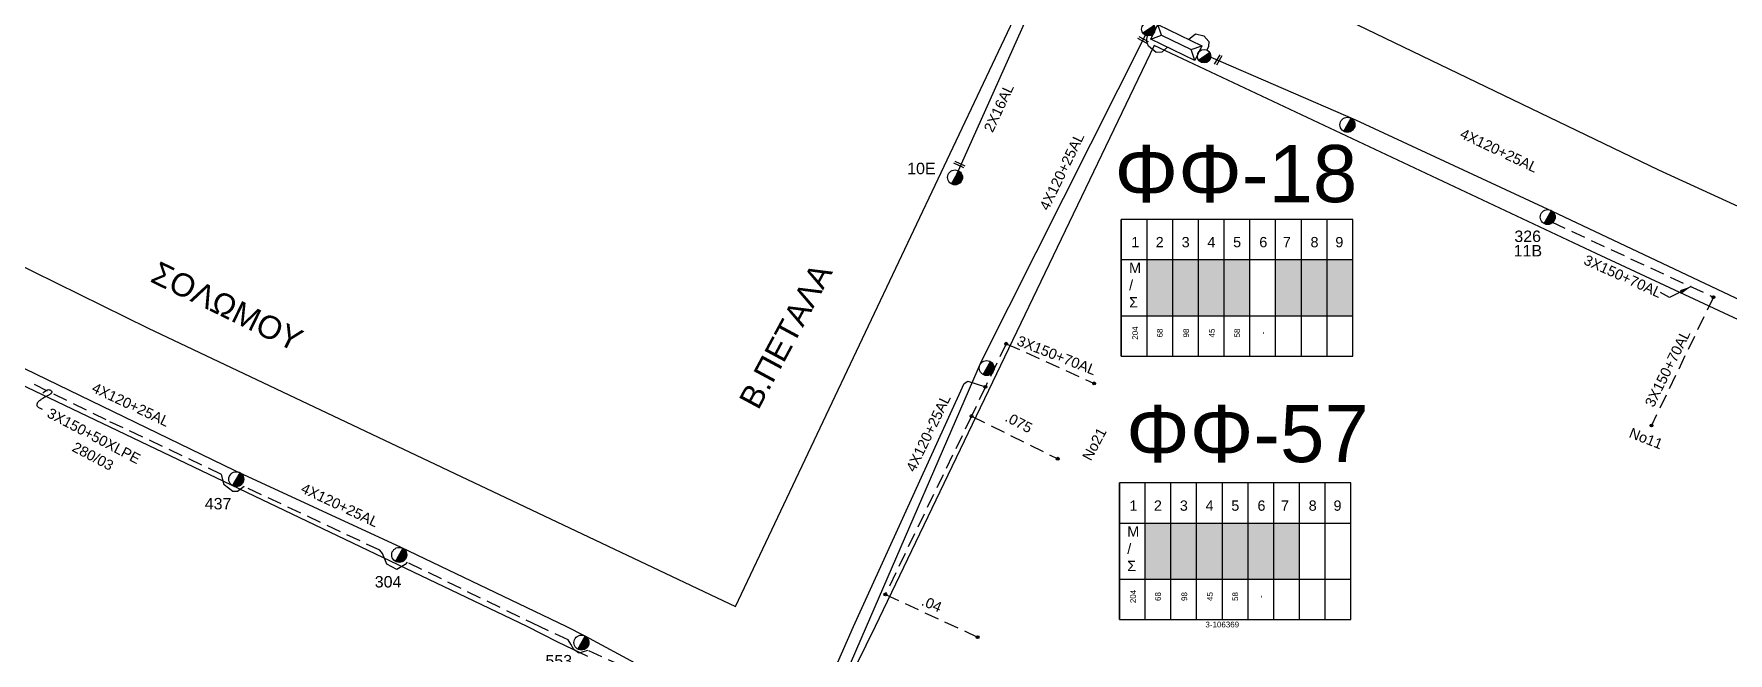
# Model space of a CAD drawing. Header units: millimetres. Extents: x 974 to 2037, y 106 to 580.
# Drawn here: x 1281.3 to 1429.5, y 228 to 282.1 of the extents above; entities that cross this region are included whole.
import ezdxf
from ezdxf.enums import TextEntityAlignment as Align

# ---------------------------------------------------------------- set-up
doc = ezdxf.new("R2010")
doc.units = ezdxf.units.MM
doc.linetypes.add('DASHED', pattern=[19.05, 12.7, -6.35])
for name, color, linetype in [('Άγνωστα', 7, 'Continuous'), ('Ασφαλειοκιβώτια Χ.Τ 9 αναχωρήσεων', 7, 'Continuous'), ('Γυμνά εναέρια ΧΤ (1Φ)   2x16AL', 7, 'Continuous'), ('Επιγραφές - Σχήματα', 7, 'Continuous'), ('Καλώδια ΧΤ   3x150+70AL', 7, 'DASHED'), ('Καλώδια ΧΤ   3x150AL+50XLPE', 7, 'DASHED'), ('Μηχανική τομή', 7, 'Continuous'), ('Στύλος ΦΜ', 7, 'Continuous'), ('Στύλος ΦΜ @ 1', 7, 'Continuous'), ('Συνδέσεις', 7, 'Continuous'), ('Συνεστραμμένα ΧΤ   4x120+25 AL', 7, 'SYN_LINE'), ('Υποσταθμός εναέριος 2 στύλων', 7, 'Continuous'), ('Υποσταθμός πόλεως', 7, 'Continuous'), ('Υπόβαθρο ΔΕΗ', 7, 'Continuous'), ('Υπόγεια Καλώδια Δικτύου ΧΤ   .04', 7, 'DASHED'), ('Υπόγεια καλώδια Δικτύου ΧΤ και Παρ. ΧΤ - 3X150+70 AL', 7, 'DASHED'), ('Υπόγεια καλώδια Παροχών ΧΤ   .075', 7, 'DASHED')]:
    doc.layers.add(name, color=color, linetype=linetype)
doc.styles.get("Standard").update_dxf_attribs({"font": 'arial.ttf'})
doc.linetypes.add('SYN_LINE', pattern='A,0.5,-0.0001,["/\\/\\/\\/",Standard,S=0.1,R=0,X=0,Y=-0.05],-0.25', length=0.7501)
doc.dimstyles.new('ISO-25', dxfattribs={"dimtxt": 2.5, "dimasz": 2.5, "dimexe": 1.25, "dimexo": 0.625, "dimtad": 1, "dimtxsty": 'Standard', "dimcen": 2.5, "dimadec": 0, "dimazin": 0, "dimtfac": 1, "dimtmove": 0, "dimatfit": 3, "dimfxl": 1, "dimarcsym": 0})

# ---------------------------------------------------------------- blocks, each defined once
blk = doc.blocks.new('ΥΠΟΣΤΑΘΜΟΣ ΕΝΑΕΡΙΟΣ ΕΠΙ 2 ΣΤΥΛΩΝ')
at = {"layer": 'Υποσταθμός εναέριος 2 στύλων', "linetype": 'Continuous'}
for points in [[(-11.97, -2.11, 0.574793), (-8.45, -0.07, 0.268822), (-9.64, 1.98)], [(9.68, -2.15, 0.574793), (13.19, -0.1, 0.268822), (12.01, 1.95)]]:
    blk.add_hatch(color=256, dxfattribs=at).paths.add_polyline_path(points)
for p, q in [((-11.97, -2.11), (-9.64, 1.98)), ((9.68, -2.15), (12.01, 1.95))]:
    blk.add_line(p, q, dxfattribs=at)
for centre in [(-10.81, -0.07), (10.84, -0.1)]:
    blk.add_circle(centre, 2.36, dxfattribs=at)
at = {"layer": 'Υποσταθμός πόλεως', "linetype": 'Continuous', "ltscale": 40}
blk.add_lwpolyline([(-8.57, 2.82), (8.57, 2.82), (8.57, -2.82), (-8.57, -2.82)], close=True, dxfattribs=at)
for points in [[(-5.75, 0), (-8.57, 2.82)], [(-8.57, -2.82), (-5.75, 0)], [(-5.75, 0), (5.75, 0)], [(5.75, 0), (8.57, 2.82)], [(8.57, -2.82), (5.75, 0)]]:
    blk.add_lwpolyline(points, dxfattribs=at)
at = {"layer": 'Υποσταθμός εναέριος 2 στύλων', "ltscale": 40, "flags": 1}
for tag, p in [('ΜΕΤΑΣΧΗΜΑΤΙΣΜΟΣ', (14.09, 2.51)), ('ΙΣΧΥΣ', (14.07, -0.28)), ('ΑΡΙΘΜΟΣ', (14.19, -3))]:
    blk.add_attdef(tag, p, '', height=1.8, dxfattribs=at)
blk = doc.blocks.new('ΥΠΑΡΧΩΝ ΤΣΙΜΕΝΤΕΝΙΟΣ ΣΤΥΛΟΣ')
at = {"layer": 'Στύλος ΦΜ'}
blk.add_hatch(color=256, dxfattribs=at).paths.add_polyline_path([(-1.29, -2.28, 0.574793), (2.62, 0, 0.268822), (1.3, 2.27)])
blk.add_line((-1.29, -2.28), (1.3, 2.27), dxfattribs=at)
blk.add_circle((0, 0), 2.62, dxfattribs=at)
at = {"layer": 'Στύλος ΦΜ', "flags": 4}
for tag, p in [('ΑΡΙΘΜΟΣ', (-4.68, 8.05)), ('ΤΥΠΟΣ', (-4.91, 3.03))]:
    blk.add_attdef(tag, p, '', height=4, dxfattribs=at)
blk = doc.blocks.new('_ΣΥΝΔΕΣΗ')
at = {"layer": 'Συνδέσεις', "linetype": 'SYN_LINE', "ltscale": 40}
blk.add_hatch(color=256, dxfattribs=at).paths.add_polyline_path([(0.5, -0.01, 1), (-0.5, -0.01, 1)])
at = {"layer": 'Συνδέσεις'}
blk.add_circle((0, -0.01), 0.5, dxfattribs=at)
blk = doc.blocks.new('ΜΗΧΑΝΙΚΗ ΤΟΜΗ')
at = {"layer": 'Μηχανική τομή', "ltscale": 40}
for p, q in [((-1.89, 0.78), (1.89, 0.78)), ((1.89, 0), (-1.89, 0))]:
    blk.add_line(p, q, dxfattribs=at)
blk = doc.blocks.new('ΑΣΦΑΛΕΙΟΚΙΒΩΤΙΟ ΥΠΟΣΤΑΘΜΟΥ 9AG ΑΝΑΧΩΡΗΣΕΩΝ')
at = {"layer": 'Ασφαλειοκιβώτια Χ.Τ 9 αναχωρήσεων', "ltscale": 40}
for p, q in [((0, 0), (0, 11.95)), ((2.25, 0), (2.25, 11.95)), ((4.5, 0), (4.5, 11.95)), ((6.75, 0), (6.75, 11.95)), ((9, 0), (9, 11.95)), ((11.25, 0), (11.25, 11.95)), ((13.5, 0), (13.5, 11.95)), ((15.75, 0), (15.75, 11.95)), ((18, 0), (18, 11.95)), ((0, 8.43), (20.25, 8.43)), ((0, 3.52), (20.25, 3.52))]:
    blk.add_line(p, q, dxfattribs=at)
at = {"layer": 'Ασφαλειοκιβώτια Χ.Τ 9 αναχωρήσεων'}
blk.add_lwpolyline([(20.25, 0), (20.25, 11.95), (0, 11.95), (0, 0)], close=True, dxfattribs=at)
for s, p in [('1', (0.87, 9.51)), ('2', (3.01, 9.51)), ('3', (5.28, 9.51)), ('4', (7.53, 9.51)), ('5', (9.78, 9.51)), ('6', (12.07, 9.51)), ('7', (14.13, 9.51)), ('8', (16.55, 9.51)), ('9', (18.72, 9.51))]:
    blk.add_text(s, height=0.9, dxfattribs=at).set_placement(p)
at = {"layer": 'Ασφαλειοκιβώτια Χ.Τ 9 αναχωρήσεων', "ltscale": 40}
for tag, height, p in [('ΟΝΟΜΑ', 1.5, (-1.43, 5.73)), ('ΚΕΙΜΕΝΟ 1', 0.5, (1.19, 2.01)), ('ΚΕΙΜΕΝΟ 2', 0.5, (3.37, 2.01)), ('ΚΕΙΜΕΝΟ 3', 0.5, (5.67, 2.01)), ('ΚΕΙΜΕΝΟ 4', 0.5, (7.91, 2.01)), ('ΚΕΙΜΕΝΟ 5', 0.5, (10.12, 2.01)), ('ΚΕΙΜΕΝΟ 6', 0.5, (12.35, 2.01)), ('ΚΕΙΜΕΝΟ 7', 0.5, (14.62, 2.01)), ('ΚΕΙΜΕΝΟ 8', 0.5, (16.8, 2.01)), ('ΚΕΙΜΕΝΟ 9', 0.5, (19.09, 2.01))]:
    blk.add_attdef(tag, text='', height=height, rotation=90, dxfattribs=at).set_placement(p, align=Align.MIDDLE_CENTER)
blk.add_attdef('ΣΧ', text='', height=0.5, dxfattribs=at).set_placement((8.99, -0.45), align=Align.MIDDLE_CENTER)

msp = doc.modelspace()

# ---------------------------------------------------------------- hatches: boundary and pattern name
at = {"layer": 'Ασφαλειοκιβώτια Χ.Τ 9 αναχωρήσεων'}
for color, points in [(6, [(1378.66, 257.46), (1380.91, 257.46), (1380.91, 262.37), (1378.66, 262.37)]), (27, [(1383.16, 262.37), (1380.91, 262.37), (1380.91, 257.46), (1383.16, 257.46)]), (2, [(1385.41, 262.37), (1383.16, 262.37), (1383.16, 257.46), (1385.41, 257.46)]), (30, [(1385.41, 257.46), (1387.66, 257.46), (1387.66, 262.37), (1385.41, 262.37)]), (133, [(1392.16, 262.37), (1389.91, 262.37), (1389.91, 257.46), (1392.16, 257.46)]), (85, [(1394.41, 262.37), (1392.16, 262.37), (1392.16, 257.46), (1394.41, 257.46)]), (85, [(1378.5, 234.41), (1380.75, 234.41), (1380.75, 239.33), (1378.5, 239.33)]), (173, [(1383, 239.33), (1380.75, 239.33), (1380.75, 234.41), (1383, 234.41)]), (5, [(1385.25, 239.33), (1383, 239.33), (1383, 234.41), (1385.25, 234.41)]), (2, [(1385.25, 234.41), (1387.5, 234.41), (1387.5, 239.33), (1385.25, 239.33)]), (30, [(1389.75, 239.33), (1387.5, 239.33), (1387.5, 234.41), (1389.75, 234.41)]), (27, [(1392, 239.33), (1389.75, 239.33), (1389.75, 234.41), (1392, 234.41)])]:
    msp.add_hatch(color=color, dxfattribs=at).paths.add_polyline_path(points)
at = {"layer": 'Ασφαλειοκιβώτια Χ.Τ 9 αναχωρήσεων', "ltscale": 5}
msp.add_hatch(color=5, dxfattribs=at).paths.add_polyline_path([(1396.66, 262.37), (1394.41, 262.37), (1394.41, 257.46), (1396.66, 257.46)])

# ---------------------------------------------------------------- linework, layer by layer
at = {"layer": 'Άγνωστα', "color": 2, "linetype": 'DASHED', "ltscale": 0.1}
msp.add_lwpolyline([(1366.34, 255.01), (1364.52, 251.24), (1363.31, 248.68), (1355.77, 233.09)], dxfattribs=at)
at = {"layer": 'Άγνωστα', "color": 2, "ltscale": 0.1}
msp.add_lwpolyline([(1343.37, 215.87), (1344.54, 216.94), (1346.66, 216.49), (1350.15, 223.85), (1352.99, 230.27), (1362.67, 251.54), (1362.99, 251.72), (1364.52, 251.24)], dxfattribs=at)
at = {"layer": 'Γυμνά εναέρια ΧΤ (1Φ)   2x16AL', "color": 6}
msp.add_lwpolyline([(1369.58, 286.75), (1361.87, 269.55)], dxfattribs=at)
at = {"layer": 'Επιγραφές - Σχήματα'}
msp.add_lwpolyline([(1282.08, 250.68), (1282.2, 250.8), (1282.3, 250.89), (1282.4, 250.94), (1282.49, 250.98), (1282.57, 250.99), (1282.63, 250.98), (1282.69, 250.97), (1282.74, 250.95), (1282.78, 250.92), (1282.81, 250.89), (1282.83, 250.86), (1282.85, 250.83), (1282.85, 250.8), (1282.85, 250.76), (1282.85, 250.73), (1282.84, 250.71), (1282.82, 250.68), (1282.81, 250.66), (1282.79, 250.63), (1282.76, 250.61), (1282.73, 250.59), (1282.69, 250.56), (1282.64, 250.54), (1282.59, 250.51), (1282.53, 250.47), (1282.46, 250.44), (1282.39, 250.4), (1282.31, 250.36), (1282.24, 250.32), (1282.16, 250.28), (1282.09, 250.23), (1282.02, 250.19), (1281.96, 250.15), (1281.91, 250.12), (1281.86, 250.08), (1281.81, 250.04), (1281.77, 250.01), (1281.74, 249.97), (1281.7, 249.94), (1281.68, 249.91), (1281.65, 249.88), (1281.63, 249.86), (1281.61, 249.83), (1281.59, 249.8), (1281.58, 249.78), (1281.57, 249.76), (1281.56, 249.73), (1281.55, 249.71), (1281.54, 249.69), (1281.54, 249.67), (1281.54, 249.65), (1281.54, 249.63), (1281.55, 249.61), (1281.56, 249.59), (1281.58, 249.56), (1281.6, 249.53), (1281.63, 249.51), (1281.67, 249.47), (1281.72, 249.44), (1281.77, 249.41), (1281.83, 249.38), (1281.89, 249.34), (1281.95, 249.31), (1282.02, 249.29)], dxfattribs=at)
at = {"layer": 'Καλώδια ΧΤ   3x150+70AL', "color": 85, "ltscale": 0.1}
msp.add_lwpolyline([(1414.05, 265.65), (1428.2, 259.08), (1422.78, 247.86)], dxfattribs=at)
at = {"layer": 'Καλώδια ΧΤ   3x150AL+50XLPE', "color": 173, "linetype": 'DASHED', "ltscale": 0.1}
msp.add_lwpolyline([(1344.42, 215.36), (1345.74, 218.55), (1339.02, 221.68), (1339.66, 223.69), (1329.73, 228.19), (1328.95, 227.94), (1328.53, 228.27), (1328.25, 228.74), (1328.03, 229.11), (1325.51, 230.27), (1313.93, 235.9), (1313.78, 235.71), (1313.04, 235.27), (1312.16, 235.73), (1311.79, 236.66), (1311.55, 236.95), (1299.69, 242.51), (1299.1, 242.08), (1298.69, 242.07), (1297.94, 242.68), (1297.71, 243.58), (1287.61, 248.35), (1281.28, 251.46)], dxfattribs=at)
at = {"layer": 'Συνεστραμμένα ΧΤ   4x120+25 AL', "color": 2, "ltscale": 10}
msp.add_lwpolyline([(1349.17, 218.83), (1354.12, 230.27), (1364.18, 253.48), (1378.52, 281.98)], dxfattribs=at)
at = {"layer": 'Συνεστραμμένα ΧΤ   4x120+25 AL', "color": 2, "ltscale": 15}
msp.add_lwpolyline([(1380.46, 280.94), (1379.95, 280.49), (1379.47, 280.48), (1378.79, 281.02), (1378.62, 281.5), (1378.69, 281.93)], dxfattribs=at)
at = {"layer": 'Συνεστραμμένα ΧΤ   4x120+25 AL', "color": 85, "ltscale": 15}
msp.add_lwpolyline([(1382.3, 281.61), (1382.91, 282.09), (1383.62, 281.92), (1384.06, 281.44), (1384.03, 280.99), (1383.9, 280.68)], dxfattribs=at)
at = {"layer": 'Συνεστραμμένα ΧΤ   4x120+25 AL', "color": 85, "ltscale": 10}
for points in [[(1384.23, 280.07), (1396.88, 274.57), (1414.11, 266.6), (1431.18, 258.53), (1442.71, 253.33), (1457.38, 246.17), (1465.76, 242.05)], [(1349.17, 218.83), (1329.52, 229.44), (1327.85, 230.27), (1313.42, 237.19), (1298.91, 243.9), (1280.5, 252.82), (1253.36, 264.74)]]:
    msp.add_lwpolyline(points, dxfattribs=at)
at = {"layer": 'Υπόβαθρο ΔΕΗ'}
for points in [[(1257.05, 273.22), (1291.28, 256.38), (1342.65, 232.04), (1368.58, 286.73), (1281.62, 327.54), (1269.05, 299.52), (1257.05, 273.22)], [(1467.38, 249.79), (1480.59, 277.17), (1458.94, 287.28), (1436.49, 298.01), (1412.56, 309.13), (1395.99, 317.33), (1382.6, 289.89), (1404.26, 279.42), (1423.4, 270.22), (1443.58, 260.98), (1463.19, 251.65), (1467.38, 249.79)], [(1461.01, 230.27), (1464.8, 241.05), (1417.94, 262.89), (1379.27, 281.09), (1354.89, 230.27), (1353.26, 226.97), (1361.34, 223.11), (1368.34, 219.78), (1376.55, 215.85), (1387.44, 210.73), (1399.34, 204.93), (1413.16, 198.43), (1430.3, 190.16), (1444.65, 183.52), (1447.57, 191.73), (1452.24, 205.33), (1456.17, 216.41), (1461.01, 230.27)], [(1324.44, 230.27), (1274.71, 254.02)], [(1329.74, 227.65), (1327.11, 228.91), (1324.44, 230.27)]]:
    msp.add_lwpolyline(points, dxfattribs=at)
at = {"layer": 'Υπόγεια Καλώδια Δικτύου ΧΤ   .04', "color": 2, "ltscale": 0.1}
msp.add_lwpolyline([(1355.77, 233.09), (1363.84, 229.35)], dxfattribs=at)
at = {"layer": 'Υπόγεια καλώδια Δικτύου ΧΤ και Παρ. ΧΤ - 3X150+70 AL', "color": 2, "ltscale": 0.1}
msp.add_lwpolyline([(1366.34, 255.01), (1374.03, 251.54)], dxfattribs=at)
at = {"layer": 'Υπόγεια καλώδια Παροχών ΧΤ   .075', "color": 2, "ltscale": 0.1}
msp.add_lwpolyline([(1363.31, 248.68), (1370.85, 244.95)], dxfattribs=at)

# ---------------------------------------------------------------- block references
at = {"layer": 'Ασφαλειοκιβώτια Χ.Τ 9 αναχωρήσεων'}
ref = msp.add_blockref('ΑΣΦΑΛΕΙΟΚΙΒΩΤΙΟ ΥΠΟΣΤΑΘΜΟΥ 9AG ΑΝΑΧΩΡΗΣΕΩΝ', (1376.41, 253.93), dxfattribs=at)
ref.add_attrib('ΚΕΙΜΕΝΟ 6', '-', dxfattribs={"ltscale": 40, "height": 0.5, "rotation": 90}).set_placement((1388.77, 255.94), align=Align.MIDDLE_CENTER)
ref.add_attrib('ΚΕΙΜΕΝΟ 5', '58', dxfattribs={"ltscale": 40, "height": 0.5, "rotation": 90}).set_placement((1386.54, 255.94), align=Align.MIDDLE_CENTER)
ref.add_attrib('ΚΕΙΜΕΝΟ 4', '45', dxfattribs={"ltscale": 40, "height": 0.5, "rotation": 90}).set_placement((1384.33, 255.94), align=Align.MIDDLE_CENTER)
ref.add_attrib('ΚΕΙΜΕΝΟ 3', '98', dxfattribs={"ltscale": 40, "height": 0.5, "rotation": 90}).set_placement((1382.08, 255.94), align=Align.MIDDLE_CENTER)
ref.add_attrib('ΚΕΙΜΕΝΟ 1', '204', dxfattribs={"ltscale": 40, "height": 0.5, "rotation": 90}).set_placement((1377.61, 255.94), align=Align.MIDDLE_CENTER)
ref.add_attrib('ΚΕΙΜΕΝΟ 2', '68', dxfattribs={"ltscale": 40, "height": 0.5, "rotation": 90}).set_placement((1379.78, 255.94), align=Align.MIDDLE_CENTER)
ref = msp.add_blockref('ΑΣΦΑΛΕΙΟΚΙΒΩΤΙΟ ΥΠΟΣΤΑΘΜΟΥ 9AG ΑΝΑΧΩΡΗΣΕΩΝ', (1376.25, 230.89), dxfattribs=at)
ref.add_attrib('ΚΕΙΜΕΝΟ 6', '-', dxfattribs={"ltscale": 40, "height": 0.5, "rotation": 90}).set_placement((1388.6, 232.9), align=Align.MIDDLE_CENTER)
ref.add_attrib('ΚΕΙΜΕΝΟ 5', '58', dxfattribs={"ltscale": 40, "height": 0.5, "rotation": 90}).set_placement((1386.37, 232.9), align=Align.MIDDLE_CENTER)
ref.add_attrib('ΚΕΙΜΕΝΟ 4', '45', dxfattribs={"ltscale": 40, "height": 0.5, "rotation": 90}).set_placement((1384.16, 232.9), align=Align.MIDDLE_CENTER)
ref.add_attrib('ΚΕΙΜΕΝΟ 3', '98', dxfattribs={"ltscale": 40, "height": 0.5, "rotation": 90}).set_placement((1381.92, 232.9), align=Align.MIDDLE_CENTER)
ref.add_attrib('ΚΕΙΜΕΝΟ 1', '204', dxfattribs={"ltscale": 40, "height": 0.5, "rotation": 90}).set_placement((1377.44, 232.9), align=Align.MIDDLE_CENTER)
ref.add_attrib('ΚΕΙΜΕΝΟ 2', '68', dxfattribs={"ltscale": 40, "height": 0.5, "rotation": 90}).set_placement((1379.62, 232.9), align=Align.MIDDLE_CENTER)
ref.add_attrib('ΣΧ', '3-106369', dxfattribs={"ltscale": 40, "height": 0.5}).set_placement((1385.24, 230.45), align=Align.MIDDLE_CENTER)
at = {"layer": 'Μηχανική τομή'}
for p, xscale, yscale, zscale, rotation in [((1378.26, 281.47), 0.2499999999999787, 0.2499999999999787, 0.2499999999999787, 331.7964432547389), ((1384.97, 279.77), 0.2499999999999582, 0.2499999999999582, 0.2499999999999582, 59.34436072692854), ((1362.2, 270.59), 0.2499999999999429, 0.2499999999999429, 0.2499999999999429, 335.0546762082925)]:
    msp.add_blockref('ΜΗΧΑΝΙΚΗ ΤΟΜΗ', p, dxfattribs=dict(at, xscale=xscale, yscale=yscale, zscale=zscale, rotation=rotation))
at = {"layer": 'Στύλος ΦΜ @ 1', "ltscale": 40, "xscale": 0.25, "yscale": 0.25, "zscale": 0.25}
for p in [(1396.19, 274.15), (1364.64, 252.88)]:
    msp.add_blockref('ΥΠΑΡΧΩΝ ΤΣΙΜΕΝΤΕΝΙΟΣ ΣΤΥΛΟΣ', p, dxfattribs=at)
at = {"layer": 'Στύλος ΦΜ @ 1', "ltscale": 40}
ref = msp.add_blockref('ΥΠΑΡΧΩΝ ΤΣΙΜΕΝΤΕΝΙΟΣ ΣΤΥΛΟΣ', (1361.87, 269.55), dxfattribs=dict(at, xscale=0.25, yscale=0.25, zscale=0.25))
ref.add_attrib('ΤΥΠΟΣ', '10E', (1357.68, 269.83), dxfattribs={"layer": 'Στύλος ΦΜ', "height": 1, "flags": 4})
ref = msp.add_blockref('ΥΠΑΡΧΩΝ ΤΣΙΜΕΝΤΕΝΙΟΣ ΣΤΥΛΟΣ', (1413.71, 266.08), dxfattribs=dict(at, xscale=0.25, yscale=0.25, zscale=0.25))
ref.add_attrib('ΤΥΠΟΣ', '11B', (1410.73, 262.64), dxfattribs={"layer": 'Στύλος ΦΜ', "height": 1, "flags": 4})
ref.add_attrib('ΑΡΙΘΜΟΣ', '326', (1410.79, 263.9), dxfattribs={"layer": 'Στύλος ΦΜ', "height": 1, "flags": 4})
ref = msp.add_blockref('ΥΠΑΡΧΩΝ ΤΣΙΜΕΝΤΕΝΙΟΣ ΣΤΥΛΟΣ', (1299, 243.16), dxfattribs=dict(at, xscale=0.25, yscale=0.25, zscale=0.25))
ref.add_attrib('ΤΥΠΟΣ', '437', (1296.24, 240.52), dxfattribs={"layer": 'Στύλος ΦΜ', "height": 1, "flags": 4})
ref = msp.add_blockref('ΥΠΑΡΧΩΝ ΤΣΙΜΕΝΤΕΝΙΟΣ ΣΤΥΛΟΣ', (1313.25, 236.54), dxfattribs=dict(at, xscale=0.25, yscale=0.25, zscale=0.25))
ref.add_attrib('ΤΥΠΟΣ', '304', (1311.11, 233.69), dxfattribs={"layer": 'Στύλος ΦΜ', "height": 1, "flags": 4})
ref = msp.add_blockref('ΥΠΑΡΧΩΝ ΤΣΙΜΕΝΤΕΝΙΟΣ ΣΤΥΛΟΣ', (1329.19, 228.87), dxfattribs=dict(at, xscale=0.25, yscale=0.25, zscale=0.25))
ref.add_attrib('ΤΥΠΟΣ', '11E', (1325.98, 225.53), dxfattribs={"layer": 'Στύλος ΦΜ', "height": 1, "flags": 4})
ref.add_attrib('ΑΡΙΘΜΟΣ', '553', (1326.04, 226.79), dxfattribs={"layer": 'Στύλος ΦΜ', "height": 1, "flags": 4})
at = {"layer": 'Συνδέσεις', "xscale": 0.25, "yscale": 0.25, "zscale": 0.25}
for p in [(1428.2, 259.08), (1366.34, 255.01), (1364.52, 251.24), (1374.03, 251.54), (1363.31, 248.68), (1422.78, 247.86), (1370.85, 244.95), (1355.77, 233.09), (1363.84, 229.35)]:
    msp.add_blockref('_ΣΥΝΔΕΣΗ', p, dxfattribs=at)
at = {"layer": 'Υποσταθμός εναέριος 2 στύλων', "xscale": 0.2499999999999993, "yscale": 0.2499999999999993, "zscale": 0.2499999999999993, "rotation": 334.2396002032711}
msp.add_blockref('ΥΠΟΣΤΑΘΜΟΣ ΕΝΑΕΡΙΟΣ ΕΠΙ 2 ΣΤΥΛΩΝ', (1381.22, 281.35), dxfattribs=at)

# ---------------------------------------------------------------- texts
at = {"layer": 'Ασφαλειοκιβώτια Χ.Τ 9 αναχωρήσεων', "ltscale": 5, "char_height": 0.9, "width": 0.8513, "attachment_point": 1}
for insert in [(1377.09, 262.08), (1376.93, 239.03)]:
    msp.add_mtext('M\\P/\\PΣ', dxfattribs=dict(at, insert=insert))
at = {"layer": 'Γυμνά εναέρια ΧΤ (1Φ)   2x16AL', "color": 7, "insert": (1364.34, 273.79), "char_height": 0.9, "width": 84.1859, "attachment_point": 1, "rotation": 65.0131}
msp.add_mtext('2X16AL', dxfattribs=at)
at = {"layer": 'Επιγραφές - Σχήματα', "char_height": 5, "width": 6.4784, "attachment_point": 1}
for s, insert in [('ΦΦ-18', (1375.81, 272.38)), ('ΦΦ-57', (1376.82, 249.65))]:
    msp.add_mtext(s, dxfattribs=dict(at, insert=insert))
at = {"layer": 'Επιγραφές - Σχήματα', "ltscale": 0.1, "char_height": 2, "width": 27.6397, "attachment_point": 1}
for s, insert, rotation in [('ΣΟΛΩΜΟΥ', (1292.24, 262.28), 334.0128), ('B.ΠΕΤΑΛΑ', (1342.89, 250.08), 61.7099)]:
    msp.add_mtext(s, dxfattribs=dict(at, insert=insert, rotation=rotation))
at = {"layer": 'Επιγραφές - Σχήματα', "color": 7, "char_height": 0.9}
for s, insert, width, attachment_point, rotation in [('No21', (1372.95, 245.12), 84.1859, 1, 61.8592), ('No11', (1421.07, 247.69), 84.1859, 1, 338.6184), ('280/03', (1286.46, 245.16), 13.9242, 5, 332.2187)]:
    msp.add_mtext(s, dxfattribs=dict(at, insert=insert, width=width, attachment_point=attachment_point, rotation=rotation))
at = {"layer": 'Καλώδια ΧΤ   3x150+70AL', "color": 7, "char_height": 0.9, "width": 84.1859, "attachment_point": 1}
for insert, rotation in [((1417.14, 262.82), 335.658), ((1422.16, 249.78), 63.5502)]:
    msp.add_mtext('3X150+70AL', dxfattribs=dict(at, insert=insert, rotation=rotation))
at = {"layer": 'Καλώδια ΧΤ   3x150AL+50XLPE', "color": 7, "insert": (1286.54, 246.94), "char_height": 0.9, "width": 13.9242, "attachment_point": 5, "rotation": 332.2187}
msp.add_mtext('3X150+50XLPE', dxfattribs=at)
at = {"layer": 'Συνεστραμμένα ΧΤ   4x120+25 AL', "color": 7, "char_height": 0.9, "width": 84.1859, "attachment_point": 1}
for insert, rotation in [((1369.21, 266.97), 64.1952), ((1406.34, 273.87), 334.7243), ((1286.66, 251.65), 334.7243), ((1357.53, 244.1), 64.1952), ((1304.95, 242.86), 334.7243)]:
    msp.add_mtext('4X120+25AL', dxfattribs=dict(at, insert=insert, rotation=rotation))
at = {"layer": 'Υπόγεια Καλώδια Δικτύου ΧΤ   .04', "color": 7, "insert": (1359.2, 233), "char_height": 0.9, "width": 84.1859, "attachment_point": 1, "rotation": 337.1458}
msp.add_mtext('.04', dxfattribs=at)
at = {"layer": 'Υπόγεια καλώδια Δικτύου ΧΤ και Παρ. ΧΤ - 3X150+70 AL', "color": 7, "insert": (1367.52, 255.75), "char_height": 0.9, "width": 84.1859, "attachment_point": 1, "rotation": 338.5042}
msp.add_mtext('3X150+70AL', dxfattribs=at)
at = {"layer": 'Υπόγεια καλώδια Παροχών ΧΤ   .075', "color": 7, "insert": (1366.57, 249.09), "char_height": 0.9, "width": 84.1859, "attachment_point": 1, "rotation": 332.3167}
msp.add_mtext('.075', dxfattribs=at)

# ---------------------------------------------------------------- leaders
at = {"layer": 'Επιγραφές - Σχήματα'}
msp.add_leader([(1426.25, 260), (1424.35, 259.04), (1423.56, 259.49)], dimstyle='ISO-25', override={"dimasz": 1, "dimgap": 0.625, "dimtad": 0}, dxfattribs=at)

doc.saveas('drawing.dxf')
